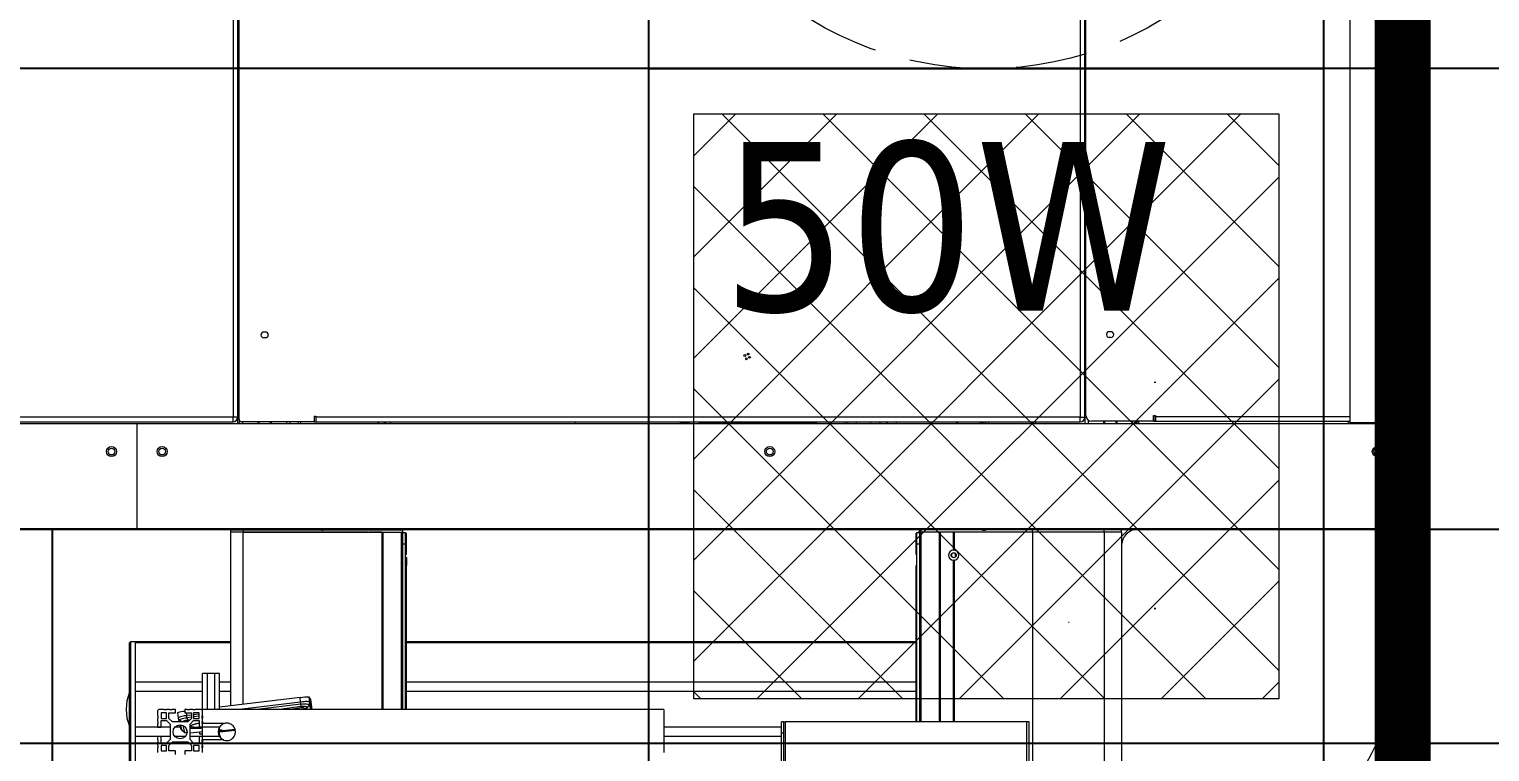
# Model space of a CAD drawing. Header units: centimetres. Extents: x 405564 to 502064, y 46284 to 60634.
# Drawn here: x 456884.7 to 457014.5, y 53901.8 to 53966 of the extents above; entities that cross this region are included whole.
import ezdxf
from ezdxf import colors
from ezdxf.entities.mleader import LeaderData, LeaderLine
from ezdxf.math import Vec2, Vec3
from ezdxf.xclip import XClip

# ---------------------------------------------------------------- set-up
doc = ezdxf.new("R2010")
doc.units = ezdxf.units.CM
doc.header["$XCLIPFRAME"] = 0
for name, pattern in [('3+1_3b$0$DASHED', [0.25, 0.125, -0.125]), ('ACAD_ISO07W100', [3, 0, -3]), ('DOT', [0.25, 0, -0.25]), ('HIDDEN', [9.525, 6.35, -3.175])]:
    doc.linetypes.add(name, pattern=pattern)
for name, color, linetype in [('---___EB_draft03_cihazlar', 8, 'Continuous'), ('0-KRCN-ASMATAVAN-130426', 8, 'Continuous'), ('AS_DOS_TERAS_UST', 8, 'ACAD_ISO07W100'), ('AS_DUV', 8, 'Continuous'), ('AS_PYZ_BINA', 8, 'Continuous')]:
    doc.layers.add(name, color=color, linetype=linetype)
for name, color, linetype, lineweight in [('0-KRCN-AYDINLATMA-130426', 8, 'Continuous', 9), ('0-KRCN-MİMARİ-220526', 8, 'Continuous', 9), ('OL_Ic', 8, 'Continuous', 9)]:
    doc.layers.add(name, color=color, linetype=linetype, lineweight=lineweight)
doc.styles.add('Normal_ITL', font='swissi.ttf')
doc.styles.add('TAHOMA', font='tahoma.ttf')

# ---------------------------------------------------------------- blocks, each defined once
blk = doc.blocks.new('ABB 6131-31-24-500')
at = {"layer": '0-KRCN-AYDINLATMA-130426'}
for p, q in [((-1, 4.05), (1, 4.05)), ((-0.78, 3.21), (0.82, 3.21)), ((-4.01, -0.97), (-4.01, 1.04)), ((3.23, 1.03), (-3.19, 1.03)), ((-3.19, -0.8), (-3.19, 0.8)), ((-1, -0.89), (-1, 1.03)), ((0.99, -0.89), (0.99, 1.03)), ((3.23, 0.8), (3.23, -0.8)), ((4.01, 1.04), (4.01, -0.97)), ((3.23, -0.89), (-3.19, -0.89)), ((0.82, -3.21), (-0.78, -3.21)), ((1, -3.98), (-1, -3.98))]:
    blk.add_line(p, q, dxfattribs=at)
at = {"layer": '0-KRCN-AYDINLATMA-130426', "linetype": 'HIDDEN'}
blk.add_circle((0.01, 0.03), 30, dxfattribs=at)
at = {"layer": '0-KRCN-AYDINLATMA-130426'}
for centre, radius in [((-0.52, 0.03), 0.089), ((0.01, 0.03), 0.16), ((0.53, 0.03), 0.089)]:
    blk.add_circle(centre, radius, dxfattribs=at)
for centre, radius, start, end in [((-1, 1.04), 3.01, 90, 180), ((1, 1.04), 3.01, 0, 90), ((-0.78, 0.8), 2.41, 90, 180), ((0.82, 0.8), 2.41, 0, 90), ((-1, -0.97), 3.01, 180, 270), ((-0.78, -0.8), 2.41, 180, 270), ((0.82, -0.8), 2.41, 270, 0), ((1, -0.97), 3.01, 270, 0)]:
    blk.add_arc(centre, radius, start, end, dxfattribs=at)
blk = doc.blocks.new('50W 60x60 cm  SIVA ALTI LED ARMATÜR')
at = {"layer": '0-KRCN-AYDINLATMA-130426'}
h = blk.add_hatch(dxfattribs=at)
h.set_pattern_fill('ANSI37', color=256, scale=0.2)
h.paths.add_polyline_path([(-2.6, 2.594), (2.6, 2.594), (2.6, -2.606), (-2.6, -2.606)])
for points in [[(-3, 2.994), (3, 2.994), (3, -3.007), (-3, -3.007)], [(-2.6, 2.594), (2.6, 2.594), (2.6, -2.606), (-2.6, -2.606)]]:
    blk.add_lwpolyline(points, close=True, dxfattribs=at)
at = {"layer": '0-KRCN-AYDINLATMA-130426', "insert": (-2.35, 2.344), "char_height": 1.5, "attachment_point": 1, "style": 'TAHOMA'}
blk.add_mtext_dynamic_manual_height_columns('{\\fTahoma|b0|i0|c162|p34;50W}', width=1.5, gutter_width=1.25, heights=[0], dxfattribs=at)
blk = doc.blocks.new('G$C27E741DA')
at = {"layer": '0-KRCN-AYDINLATMA-130426'}
blk.add_blockref('ABB 6131-31-24-500', (18905.66, 6858.44), dxfattribs=at)
at = {"layer": '0-KRCN-AYDINLATMA-130426', "xscale": 10, "yscale": 10, "zscale": 10}
blk.add_blockref('50W 60x60 cm  SIVA ALTI LED ARMATÜR', (18905.67, 6798.53), dxfattribs=at)
blk = doc.blocks.new('BölgeselLehimlemeMakinesi')
at = {"layer": '---___EB_draft03_cihazlar', "linetype": 'Continuous', "lineweight": 18}
for p, q in [((274458.42, -40533.99), (274458.42, -40344.19)), ((274481.87, -40344.09), (274481.87, -40534.09)), ((274486.57, -40348.54), (274486.57, -40529.64)), ((274383.17, -40534.34), (274383.17, -40439.29)), ((274457.92, -40439.49), (274457.92, -40534.14)), ((274458.32, -40534.14), (274458.32, -40439.49)), ((274481.87, -40439.09), (274481.87, -40534.64)), ((274486.37, -40439.29), (274486.37, -40534.44)), ((274382.62, -40443.84), (274382.62, -40534.14)), ((274383.02, -40444.19), (274383.02, -40534.69)), ((274385.5, -40526.57), (274385.35, -40526.57)), ((274460.65, -40526.54), (274460.5, -40526.54)), ((274385.5, -40527.07), (274385.35, -40527.07)), ((274460.65, -40527.04), (274460.5, -40527.04)), ((274487.47, -40529.44), (274486.57, -40529.44)), ((274487.47, -40529.94), (274487.47, -40529.44)), ((274486.57, -40529.64), (274486.57, -40529.94)), ((274486.57, -40529.94), (274487.47, -40529.94)), ((274486.57, -40529.94), (274486.57, -40543.44)), ((274487.47, -40529.94), (274487.47, -40543.44)), ((274318.72, -40534.69), (274374.07, -40534.69)), ((274382.62, -40534.14), (274327.82, -40534.14)), ((274327.82, -40534.54), (274382.62, -40534.54)), ((274374.07, -40534.69), (274374.07, -40544.09)), ((274374.07, -40534.69), (274486.07, -40534.69)), ((274382.62, -40534.54), (274382.62, -40534.14)), ((274383.02, -40534.14), (274382.62, -40534.14)), ((274383.02, -40534.19), (274383.02, -40534.19)), ((274383.17, -40534.34), (274383.17, -40534.69)), ((274389.87, -40534.54), (274383.37, -40534.54)), ((274383.47, -40534.54), (274383.47, -40534.69)), ((274384.82, -40534.54), (274384.82, -40534.69)), ((274384.92, -40534.54), (274384.92, -40534.69)), ((274385.92, -40534.54), (274385.92, -40534.69)), ((274386.02, -40534.54), (274386.02, -40534.69)), ((274387.37, -40534.54), (274387.37, -40534.69)), ((274387.67, -40534.54), (274387.67, -40534.69)), ((274388.42, -40534.54), (274388.42, -40534.69)), ((274388.62, -40534.54), (274388.62, -40534.69)), ((274389.87, -40534.04), (274389.97, -40534.04)), ((274389.87, -40534.54), (274389.87, -40534.04)), ((274389.87, -40534.54), (274389.97, -40534.54)), ((274389.97, -40534.04), (274389.97, -40534.14)), ((274457.92, -40534.14), (274389.97, -40534.14)), ((274389.97, -40534.14), (274389.97, -40534.54)), ((274389.97, -40534.54), (274457.92, -40534.54)), ((274396.62, -40534.69), (274396.62, -40534.54)), ((274413.02, -40534.54), (274413.02, -40534.69)), ((274422.14, -40534.54), (274423.07, -40534.69)), ((274422.23, -40534.54), (274423.07, -40534.67)), ((274422.77, -40534.63), (274422.77, -40534.54)), ((274423.07, -40534.54), (274423.07, -40534.69)), ((274423.17, -40534.54), (274423.17, -40534.69)), ((274423.99, -40534.54), (274424.14, -40534.69)), ((274424.13, -40534.54), (274424.27, -40534.68)), ((274434.47, -40534.68), (274424.27, -40534.68)), ((274434.47, -40534.54), (274434.47, -40534.68)), ((274434.47, -40534.69), (274434.47, -40534.68)), ((274437.01, -40534.54), (274437.01, -40534.69)), ((274437.26, -40534.69), (274437.26, -40534.54)), ((274438.01, -40534.54), (274438.01, -40534.69)), ((274439.28, -40534.54), (274439.28, -40534.69)), ((274441.58, -40534.69), (274441.58, -40534.54)), ((274446.88, -40534.54), (274446.88, -40534.69)), ((274449.18, -40534.54), (274449.18, -40534.69)), ((274449.18, -40534.61), (274449.36, -40534.68)), ((274449.47, -40534.54), (274449.47, -40534.69)), ((274449.77, -40534.69), (274449.77, -40534.54)), ((274453.67, -40534.54), (274453.67, -40534.69)), ((274453.97, -40534.69), (274453.97, -40534.54)), ((274457.92, -40534.54), (274457.92, -40534.14)), ((274457.92, -40534.14), (274458.32, -40534.14)), ((274458.32, -40534.14), (274458.32, -40534.69)), ((274458.62, -40534.39), (274458.62, -40534.69)), ((274464.42, -40534.49), (274458.92, -40534.49)), ((274459.97, -40534.49), (274459.97, -40534.69)), ((274460.07, -40534.49), (274460.07, -40534.69)), ((274461.07, -40534.49), (274461.07, -40534.69)), ((274461.17, -40534.49), (274461.17, -40534.69)), ((274462.52, -40534.49), (274462.52, -40534.69)), ((274462.82, -40534.49), (274462.82, -40534.69)), ((274462.97, -40534.69), (274462.97, -40534.49)), ((274463.12, -40534.69), (274463.12, -40534.49)), ((274464.42, -40534.49), (274464.42, -40533.99)), ((274464.42, -40533.99), (274464.62, -40533.99)), ((274464.42, -40534.09), (274464.47, -40534.09)), ((274464.47, -40533.99), (274464.47, -40534.49)), ((274464.47, -40534.49), (274464.62, -40534.49)), ((274464.62, -40533.99), (274464.62, -40534.09)), ((274481.87, -40534.09), (274464.62, -40534.09)), ((274464.62, -40534.09), (274464.62, -40534.49)), ((274464.62, -40534.49), (274481.87, -40534.49)), ((274481.72, -40534.49), (274481.72, -40534.69)), ((274481.87, -40534.64), (274481.87, -40534.69)), ((274486.17, -40534.64), (274481.87, -40534.64)), ((274482.07, -40534.64), (274482.07, -40534.69)), ((274482.37, -40534.64), (274482.37, -40534.69)), ((274483.72, -40534.64), (274483.72, -40534.69)), ((274483.82, -40534.64), (274483.82, -40534.69)), ((274484.82, -40534.64), (274484.82, -40534.69)), ((274484.92, -40534.64), (274484.92, -40534.69)), ((274486.27, -40534.61), (274486.27, -40534.77)), ((274486.37, -40534.94), (274486.57, -40534.94)), ((274486.37, -40544.09), (274486.37, -40534.99)), ((274486.37, -40535.24), (274486.57, -40535.24)), ((274486.57, -40535.24), (274486.57, -40536.59)), ((274486.37, -40536.59), (274486.57, -40536.59)), ((274486.37, -40536.69), (274486.57, -40536.69)), ((274486.37, -40537.7), (274486.57, -40537.7)), ((274486.37, -40537.79), (274486.57, -40537.79)), ((274486.57, -40537.79), (274486.57, -40538.69)), ((274486.37, -40538.69), (274486.57, -40538.69)), ((274486.37, -40540.19), (274486.57, -40540.19)), ((274486.37, -40541.09), (274486.57, -40541.09)), ((274486.37, -40541.19), (274486.57, -40541.19)), ((274486.57, -40541.09), (274486.57, -40540.19)), ((274486.37, -40542.2), (274486.57, -40542.2)), ((274486.37, -40542.29), (274486.57, -40542.29)), ((274486.57, -40543.64), (274486.57, -40542.29)), ((274486.37, -40543.64), (274486.57, -40543.64)), ((274487.47, -40543.44), (274486.57, -40543.44)), ((274486.57, -40543.94), (274486.57, -40543.64)), ((274487.47, -40543.94), (274487.47, -40543.44)), ((274318.72, -40544.09), (274374.07, -40544.09)), ((274374.07, -40544.09), (274486.37, -40544.09)), ((274486.37, -40543.94), (274486.57, -40543.94)), ((274486.57, -40543.94), (274487.47, -40543.94))]:
    blk.add_line(p, q, dxfattribs=at)
at = {"layer": '---___EB_draft03_cihazlar'}
blk.add_line((274318.72, -40544.09), (274486.57, -40544.09), dxfattribs=at)
at = {"layer": '---___EB_draft03_cihazlar', "color": 1, "const_width": 5}
blk.add_lwpolyline([(274486.57, -40164.09), (274486.57, -40544.09)], dxfattribs=at)
at = {"layer": '---___EB_draft03_cihazlar', "color": 1, "linetype": '3+1_3b$0$DASHED', "ltscale": 150}
blk.add_lwpolyline([(274241.57, -40164.09), (274561.57, -40164.09), (274561.57, -40544.09), (274241.57, -40544.09), (274241.57, -40164.09)], dxfattribs=at)
at = {"layer": '---___EB_draft03_cihazlar', "color": 1}
blk.add_lwpolyline([(274316.57, -40164.09), (274486.57, -40164.09), (274486.57, -40544.09), (274316.57, -40544.09), (274316.57, -40164.09)], dxfattribs=at)
at = {"layer": '---___EB_draft03_cihazlar', "linetype": 'Continuous', "lineweight": 18, "flags": 128}
for points in [[(274395.5, -40534.54), (274395.49, -40534.58), (274395.47, -40534.69)], [(274395.57, -40534.69), (274395.59, -40534.59), (274395.62, -40534.54)], [(274396.02, -40534.54), (274396.05, -40534.59), (274396.07, -40534.69)], [(274396.17, -40534.69), (274396.16, -40534.63), (274396.14, -40534.54)], [(274447.09, -40534.54), (274447.05, -40534.61), (274447, -40534.69)], [(274447.09, -40534.54), (274447.05, -40534.61), (274447, -40534.69)], [(274449.06, -40534.69), (274449.01, -40534.59), (274448.97, -40534.54)], [(274449.06, -40534.69), (274449.01, -40534.59), (274448.97, -40534.54)], [(274487.64, -40535.97), (274487.69, -40535.96), (274487.74, -40535.96)]]:
    blk.add_lwpolyline(points, dxfattribs=at)
at = {"layer": '---___EB_draft03_cihazlar', "linetype": 'Continuous', "lineweight": 18}
for centre, radius in [((274428.11, -40528.65), 0.08), ((274428.24, -40528.94), 0.08), ((274428.4, -40528.52), 0.08), ((274428.53, -40528.81), 0.08), ((274371.82, -40537.19), 0.448), ((274371.82, -40537.19), 0.298), ((274376.32, -40537.19), 0.448), ((274376.32, -40537.19), 0.298), ((274430.32, -40537.19), 0.448), ((274430.32, -40537.19), 0.298), ((274484.32, -40537.19), 0.448), ((274484.32, -40537.19), 0.298)]:
    blk.add_circle(centre, radius, dxfattribs=at)
for centre, radius, start, end in [((274385.35, -40526.82), 0.25, 90, 270), ((274385.5, -40526.82), 0.25, 270, 90), ((274460.5, -40526.79), 0.25, 90, 270), ((274460.65, -40526.79), 0.25, 270, 90), ((274382.62, -40534.14), 0.4, 270, 0), ((274383.37, -40534.34), 0.2, 180, 270), ((274440.43, -40535.01), 0.5, 111.5652, 140.9499), ((274440.43, -40535.01), 0.5, 39.0501, 68.4348), ((274457.92, -40534.14), 0.4, 270, 0), ((274458.92, -40533.99), 0.5, 180, 270), ((274486.07, -40534.99), 0.3, 0, 90), ((274486.17, -40534.44), 0.2, 270, 0), ((274487.72, -40536.21), 0.25, 130.4148, 180), ((274487.72, -40539.17), 0.25, 180, 232.4393)]:
    blk.add_arc(centre, radius, start, end, dxfattribs=at)
for points, knots in [([(274487.72, -40536.82), (274487.71, -40536.82), (274487.69, -40536.82), (274487.65, -40536.81), (274487.59, -40536.79), (274487.53, -40536.73), (274487.48, -40536.64), (274487.47, -40536.52), (274487.47, -40536.39), (274487.47, -40536.27), (274487.48, -40536.16), (274487.51, -40536.08), (274487.55, -40536.02), (274487.6, -40535.99), (274487.65, -40535.97), (274487.69, -40535.96), (274487.71, -40535.96), (274487.72, -40535.96)], [0, 0, 0, 0, 0.012127, 0.037648, 0.071045, 0.125807, 0.236787, 0.367913, 0.499865, 0.629343, 0.759133, 0.823969, 0.890388, 0.936262, 0.965728, 0.989562, 1, 1, 1, 1]), ([(274487.72, -40538.56), (274487.71, -40538.56), (274487.68, -40538.55), (274487.63, -40538.53), (274487.58, -40538.47), (274487.53, -40538.37), (274487.49, -40538.22), (274487.47, -40537.99), (274487.47, -40537.73), (274487.47, -40537.44), (274487.48, -40537.23), (274487.51, -40537.07), (274487.55, -40536.96), (274487.6, -40536.88), (274487.65, -40536.84), (274487.69, -40536.83), (274487.71, -40536.82), (274487.72, -40536.82)], [0, 0, 0, 0, 0.020965, 0.043244, 0.079618, 0.141435, 0.225377, 0.309752, 0.499938, 0.629677, 0.759166, 0.82499, 0.890415, 0.936278, 0.965737, 0.989565, 1, 1, 1, 1]), ([(274487.72, -40539.42), (274487.71, -40539.42), (274487.69, -40539.42), (274487.65, -40539.41), (274487.59, -40539.39), (274487.53, -40539.33), (274487.49, -40539.24), (274487.47, -40539.12), (274487.47, -40538.99), (274487.47, -40538.86), (274487.48, -40538.76), (274487.51, -40538.68), (274487.55, -40538.62), (274487.6, -40538.58), (274487.65, -40538.56), (274487.69, -40538.56), (274487.71, -40538.56), (274487.72, -40538.56)], [0, 0, 0, 0, 0.012126, 0.037645, 0.071039, 0.125795, 0.236765, 0.368171, 0.499853, 0.629614, 0.759124, 0.824958, 0.8904, 0.936267, 0.965731, 0.989563, 1, 1, 1, 1])]:
    blk.add_open_spline(points, degree=3, knots=knots, dxfattribs=at)
blk = doc.blocks.new('THTWorkStation1M')
at = {"layer": '---___EB_draft03_cihazlar', "linetype": 'Continuous', "lineweight": 15}
for p, q in [((273971.5, -40093.37), (273993.5, -40093.37)), ((273890.85, -40093.44), (273890.85, -40093.42)), ((273890.85, -40093.42), (273891.95, -40093.42)), ((273890.85, -40093.62), (273890.85, -40093.44)), ((273891.95, -40093.62), (273890.85, -40093.62)), ((273890.85, -40109.07), (273890.85, -40093.62)), ((273891.95, -40093.42), (273891.95, -40093.62)), ((273891.95, -40093.42), (273898.8, -40093.42)), ((273891.95, -40093.62), (273906.1, -40093.62)), ((273903.06, -40093.62), (273891.95, -40093.62)), ((273891.95, -40108.93), (273891.95, -40093.62)), ((273899.21, -40093.42), (273898.8, -40093.42)), ((273899.2, -40093.42), (273906.1, -40093.42)), ((273904.3, -40093.62), (273903.14, -40093.62)), ((273904.3, -40109.37), (273904.3, -40093.62)), ((273904.35, -40093.62), (273906, -40093.62)), ((273904.35, -40093.62), (273904.35, -40109.37)), ((273906, -40093.62), (273906, -40109.37)), ((273906.1, -40093.42), (273906.1, -40093.62)), ((273906.1, -40093.67), (273906.1, -40093.62)), ((273906.1, -40093.62), (273906.1, -40109.37)), ((273906.39, -40093.67), (273906.1, -40093.67)), ((273906.1, -40094.67), (273906.39, -40094.67)), ((273906.39, -40094.67), (273906.39, -40093.67)), ((273906.44, -40093.72), (273906.39, -40093.72)), ((273906.39, -40109.37), (273906.39, -40094.67)), ((273906.44, -40093.72), (273906.44, -40095.62)), ((273951.76, -40095.62), (273951.76, -40093.72)), ((273951.81, -40093.72), (273951.76, -40093.72)), ((273951.81, -40094.67), (273951.81, -40093.67)), ((273952.1, -40093.67), (273951.81, -40093.67)), ((273951.81, -40110.47), (273951.81, -40094.67)), ((273951.81, -40094.67), (273952.1, -40094.67)), ((273952.1, -40093.62), (273951.95, -40093.62)), ((273951.95, -40093.62), (273951.95, -40093.67)), ((273952.1, -40093.62), (273952.1, -40093.42)), ((273952.2, -40093.42), (273952.1, -40093.42)), ((273952.1, -40093.42), (273952.1, -40093.62)), ((273952.1, -40093.42), (273952.1, -40093.42)), ((273952.1, -40093.42), (273952.1, -40093.62)), ((273952.1, -40093.42), (273952.1, -40093.42)), ((273952.1, -40110.47), (273952.1, -40093.62)), ((273952.16, -40093.62), (273952.1, -40093.62)), ((273952.2, -40093.62), (273952.16, -40093.62)), ((273952.2, -40093.62), (273952.2, -40093.42)), ((273957.59, -40093.42), (273952.2, -40093.42)), ((273962.09, -40093.62), (273952.2, -40093.62)), ((273952.2, -40110.47), (273952.2, -40093.62)), ((273953.85, -40110.47), (273953.85, -40093.62)), ((273953.9, -40093.62), (273953.9, -40110.47)), ((273955.06, -40093.62), (273955.06, -40095.22)), ((273955.1, -40093.62), (273955.1, -40095.25)), ((273955.14, -40093.62), (273955.14, -40095.22)), ((273958.01, -40093.42), (273957.59, -40093.42)), ((273962.09, -40093.42), (273958.01, -40093.42)), ((273962.09, -40093.62), (273962.09, -40093.42)), ((273968.47, -40093.42), (273962.09, -40093.42)), ((273968.47, -40093.62), (273962.09, -40093.62)), ((273962.09, -40093.62), (273962.09, -40132.97)), ((273968.47, -40093.62), (273968.47, -40093.42)), ((273970, -40093.42), (273968.47, -40093.42)), ((273970, -40093.62), (273968.47, -40093.62)), ((273968.47, -40093.62), (273968.47, -40193.12)), ((273970, -40093.62), (273970, -40093.42)), ((273970, -40093.62), (273970, -40193.12)), ((273906.39, -40095.62), (273906.44, -40095.62)), ((273906.47, -40095.87), (273906.39, -40095.87)), ((273906.47, -40095.87), (273906.47, -40096.57)), ((273954.89, -40095.75), (273954.89, -40095.59)), ((273954.94, -40095.83), (273954.94, -40095.51)), ((273955.1, -40095.25), (273955.06, -40095.22)), ((273955.14, -40095.22), (273955.1, -40095.25)), ((273955.26, -40095.83), (273955.26, -40095.51)), ((273955.31, -40095.75), (273955.31, -40095.59)), ((273995, -40094.87), (273995, -40107.24)), ((273906.42, -40096.33), (273906.39, -40096.33)), ((273906.42, -40096.57), (273906.42, -40096.33)), ((273906.42, -40109.37), (273906.42, -40096.57)), ((273906.47, -40096.57), (273906.42, -40096.57)), ((273906.47, -40109.37), (273906.47, -40096.57)), ((273951.73, -40096.57), (273951.73, -40110.47)), ((273951.78, -40096.57), (273951.78, -40110.47)), ((273955.06, -40096.12), (273955.1, -40096.08)), ((273955.06, -40096.12), (273955.06, -40110.47)), ((273955.1, -40096.08), (273955.14, -40096.12)), ((273955.1, -40096.08), (273955.1, -40110.47)), ((273955.14, -40096.12), (273955.14, -40110.47)), ((273965.3, -40101.62), (273965.35, -40101.62)), ((273881.85, -40103.47), (273881.95, -40103.37)), ((273881.85, -40115.27), (273881.85, -40103.47)), ((273881.95, -40103.37), (273881.95, -40115.37)), ((273882.35, -40103.37), (273881.95, -40103.37)), ((273882.35, -40103.37), (273882.35, -40115.37)), ((273890.85, -40103.37), (273882.35, -40103.37)), ((273882.35, -40103.47), (273882.35, -40106.96)), ((273890.85, -40103.47), (273882.35, -40103.47)), ((273951.73, -40103.37), (273906.47, -40103.37)), ((273951.73, -40103.47), (273906.47, -40103.47)), ((273888.78, -40106.17), (273888.35, -40106.17)), ((273888.35, -40109.37), (273888.35, -40106.17)), ((273888.78, -40109.37), (273888.78, -40106.17)), ((273889.43, -40106.17), (273888.78, -40106.17)), ((273889.43, -40109.37), (273889.43, -40106.17)), ((273889.85, -40106.17), (273889.43, -40106.17)), ((273889.85, -40109.37), (273889.85, -40106.17)), ((273888.35, -40106.96), (273882.35, -40106.96)), ((273890.85, -40106.96), (273889.85, -40106.96)), ((273951.73, -40106.96), (273906.47, -40106.96)), ((273888.35, -40107.78), (273882.35, -40107.78)), ((273882.35, -40107.78), (273882.35, -40110.96)), ((273890.85, -40107.78), (273889.85, -40107.78)), ((273897.01, -40108.33), (273889.85, -40109.19)), ((273897.06, -40108.72), (273891.62, -40109.37)), ((273897.08, -40108.9), (273893.19, -40109.37)), ((273897.06, -40108.72), (273897.01, -40108.33)), ((273897.11, -40109.13), (273897.08, -40108.9)), ((273897.89, -40108.74), (273897.83, -40108.28)), ((273897.97, -40108.5), (273897.83, -40108.28)), ((273897.89, -40108.74), (273897.89, -40108.74)), ((273897.97, -40108.5), (273897.97, -40108.5)), ((273898.07, -40109.37), (273897.97, -40108.5)), ((273898.08, -40109.37), (273897.97, -40108.5)), ((273951.73, -40107.78), (273906.47, -40107.78)), ((273884.35, -40109.52), (273884.35, -40109.94)), ((273884.35, -40109.94), (273884.38, -40109.94)), ((273884.35, -40110.14), (273884.35, -40110.44)), ((273884.38, -40110.14), (273884.35, -40110.14)), ((273884.38, -40109.94), (273884.38, -40110.14)), ((273884.93, -40109.37), (273884.5, -40109.37)), ((273884.65, -40109.67), (273884.65, -40110.17)), ((273885.15, -40109.67), (273884.65, -40109.67)), ((273884.65, -40110.17), (273885.15, -40110.17)), ((273884.93, -40109.4), (273884.93, -40109.37)), ((273885.13, -40109.4), (273884.93, -40109.4)), ((273885.13, -40109.37), (273885.13, -40109.4)), ((273885.43, -40109.37), (273885.13, -40109.37)), ((273885.15, -40110.17), (273885.15, -40109.67)), ((273885.35, -40109.67), (273885.93, -40109.67)), ((273885.35, -40110.17), (273885.35, -40109.67)), ((273885.68, -40110.47), (273885.35, -40110.17)), ((273885.43, -40109.4), (273885.43, -40109.37)), ((273885.63, -40109.4), (273885.43, -40109.4)), ((273885.63, -40109.37), (273885.63, -40109.4)), ((273885.93, -40109.37), (273885.63, -40109.37)), ((273885.93, -40109.67), (273885.93, -40109.37)), ((273886.12, -40109.67), (273886.18, -40110.14)), ((273886.2, -40110.12), (273886.18, -40110.14)), ((273886.18, -40110.12), (273886.19, -40110.19)), ((273886.18, -40110.14), (273886.19, -40110.19)), ((273886.18, -40110.14), (273886.25, -40110.47)), ((273886.19, -40110.18), (273886.18, -40110.14)), ((273886.18, -40110.14), (273886.18, -40110.14)), ((273886.18, -40110.18), (273886.19, -40110.19)), ((273886.78, -40109.37), (273886.78, -40109.67)), ((273886.98, -40109.37), (273886.78, -40109.37)), ((273886.78, -40109.67), (273887.35, -40109.67)), ((273886.93, -40109.93), (273886.9, -40109.67)), ((273887.35, -40109.88), (273886.93, -40109.93)), ((273887.35, -40110.06), (273886.96, -40110.11)), ((273886.96, -40110.11), (273886.99, -40110.34)), ((273886.98, -40109.4), (273886.98, -40109.37)), ((273887.18, -40109.4), (273886.98, -40109.4)), ((273887.35, -40110.17), (273887.03, -40110.47)), ((273887.18, -40109.37), (273887.18, -40109.4)), ((273887.48, -40109.37), (273887.18, -40109.37)), ((273887.35, -40109.67), (273887.35, -40110.17)), ((273887.48, -40109.4), (273887.48, -40109.37)), ((273887.68, -40109.4), (273887.48, -40109.4)), ((273888.05, -40109.67), (273887.55, -40109.67)), ((273887.55, -40109.67), (273887.55, -40110.17)), ((273888.05, -40109.79), (273887.55, -40109.85)), ((273888.05, -40109.98), (273887.55, -40110.04)), ((273887.55, -40110.17), (273888.05, -40110.17)), ((273887.68, -40109.37), (273887.68, -40109.4)), ((273888.2, -40109.37), (273887.68, -40109.37)), ((273888.05, -40110.17), (273888.05, -40109.67)), ((273888.35, -40109.36), (273888.25, -40109.38)), ((273888.32, -40109.94), (273888.35, -40109.94)), ((273888.32, -40110.14), (273888.32, -40109.94)), ((273888.35, -40109.95), (273888.32, -40109.95)), ((273888.35, -40110.14), (273888.32, -40110.14)), ((273929.35, -40109.37), (273888.35, -40109.37)), ((273888.35, -40109.52), (273888.35, -40109.37)), ((273888.35, -40109.94), (273888.35, -40109.52)), ((273888.35, -40109.94), (273888.35, -40110.14)), ((273888.35, -40110.44), (273888.35, -40110.14)), ((273897.11, -40109.13), (273895.17, -40109.37)), ((273897.13, -40109.25), (273896.14, -40109.37)), ((273897.44, -40109.37), (273897.42, -40109.31)), ((273897.83, -40108.96), (273897.63, -40109.2)), ((273897.66, -40109.37), (273897.63, -40109.2)), ((273898.03, -40109.37), (273898.02, -40109.34)), ((273929.35, -40109.37), (273929.35, -40109.52)), ((273929.35, -40109.52), (273929.35, -40109.94)), ((273929.35, -40109.94), (273929.35, -40110.14)), ((273929.35, -40110.14), (273929.35, -40110.44)), ((273885.45, -40110.96), (273882.35, -40110.96)), ((273884.35, -40110.44), (273884.38, -40110.44)), ((273884.35, -40110.64), (273884.35, -40110.94)), ((273884.38, -40110.64), (273884.35, -40110.64)), ((273884.35, -40110.94), (273884.65, -40110.94)), ((273884.38, -40110.44), (273884.38, -40110.64)), ((273884.65, -40110.37), (273885.15, -40110.37)), ((273884.65, -40110.94), (273884.65, -40110.37)), ((273885.15, -40110.37), (273885.45, -40110.69)), ((273885.45, -40110.69), (273885.45, -40112.04)), ((273887.03, -40110.47), (273885.68, -40110.47)), ((273886.37, -40110.96), (273885.89, -40110.96)), ((273886.46, -40110.47), (273886.29, -40110.34)), ((273886.29, -40110.34), (273886.32, -40110.47)), ((273886.41, -40111.08), (273886.42, -40111.11)), ((273886.5, -40111.22), (273886.5, -40111.22)), ((273886.5, -40111.22), (273886.75, -40111.41)), ((273886.54, -40111.23), (273886.5, -40111.22)), ((273886.53, -40111.23), (273886.77, -40111.42)), ((273886.75, -40111.41), (273886.77, -40111.42)), ((273887.01, -40110.46), (273886.95, -40110.47)), ((273887.18, -40110.32), (273886.99, -40110.34)), ((273887.04, -40110.45), (273887.01, -40110.46)), ((273887.25, -40110.69), (273887.55, -40110.37)), ((273887.25, -40112.04), (273887.25, -40110.69)), ((273887.25, -40110.84), (273887.25, -40110.83)), ((273887.26, -40111.47), (273888.35, -40111.34)), ((273887.26, -40111.47), (273888.35, -40111.34)), ((273887.26, -40111.47), (273887.26, -40111.47)), ((273887.77, -40110.37), (273887.52, -40110.4)), ((273887.55, -40110.37), (273888.05, -40110.37)), ((273888.05, -40110.37), (273888.05, -40110.94)), ((273888.05, -40110.94), (273888.35, -40110.94)), ((273888.07, -40111.38), (273888.07, -40111.56)), ((273888.31, -40110.56), (273888.35, -40110.56)), ((273888.32, -40110.44), (273888.35, -40110.44)), ((273888.32, -40110.64), (273888.32, -40110.44)), ((273888.32, -40110.55), (273888.35, -40110.55)), ((273888.35, -40110.64), (273888.32, -40110.64)), ((273888.35, -40110.44), (273888.35, -40110.64)), ((273890.23, -40110.64), (273888.35, -40110.64)), ((273888.35, -40110.94), (273888.35, -40110.64)), ((273889.85, -40110.94), (273888.35, -40110.94)), ((273888.35, -40111.79), (273888.35, -40110.94)), ((273889.85, -40111.79), (273889.85, -40110.95)), ((273890.11, -40111.25), (273891.23, -40111.12)), ((273890.11, -40111.24), (273890.11, -40111.25)), ((273891.26, -40111.24), (273890.13, -40111.37)), ((273929.35, -40110.44), (273929.35, -40110.64)), ((273929.35, -40110.64), (273929.35, -40110.94)), ((273929.35, -40110.94), (273929.35, -40111.79)), ((273939.81, -40110.96), (273929.35, -40110.96)), ((273939.96, -40110.47), (273939.81, -40110.47)), ((273939.81, -40111.47), (273939.81, -40110.47)), ((273939.81, -40111.47), (273939.96, -40111.47)), ((273939.81, -40174.47), (273939.81, -40111.47)), ((273939.96, -40110.47), (273939.96, -40111.47)), ((273939.96, -40110.47), (273940.11, -40110.47)), ((273939.96, -40111.47), (273939.96, -40174.47)), ((273940.11, -40110.47), (273940.11, -40175.47)), ((273961.61, -40110.47), (273940.11, -40110.47)), ((273961.61, -40175.47), (273961.61, -40110.47)), ((273961.81, -40110.47), (273961.61, -40110.47)), ((273961.81, -40175.47), (273961.81, -40110.47)), ((273885.45, -40111.78), (273882.35, -40111.78)), ((273882.35, -40111.78), (273882.35, -40115.27)), ((273884.35, -40111.79), (273884.35, -40112.09)), ((273884.65, -40111.79), (273884.35, -40111.79)), ((273884.35, -40112.09), (273884.38, -40112.09)), ((273884.35, -40112.29), (273884.35, -40112.59)), ((273884.38, -40112.29), (273884.35, -40112.29)), ((273884.35, -40112.59), (273884.38, -40112.59)), ((273884.35, -40112.79), (273884.35, -40113.22)), ((273884.38, -40112.79), (273884.35, -40112.79)), ((273884.38, -40112.09), (273884.38, -40112.29)), ((273884.38, -40112.59), (273884.38, -40112.79)), ((273884.65, -40112.37), (273884.65, -40111.79)), ((273885.15, -40112.37), (273884.65, -40112.37)), ((273884.65, -40112.57), (273884.65, -40113.07)), ((273885.15, -40112.57), (273884.65, -40112.57)), ((273885.45, -40112.04), (273885.15, -40112.37)), ((273885.15, -40113.07), (273885.15, -40112.57)), ((273885.35, -40112.57), (273885.68, -40112.27)), ((273885.35, -40113.07), (273885.35, -40112.57)), ((273885.68, -40112.27), (273887.03, -40112.27)), ((273886.81, -40111.78), (273885.89, -40111.78)), ((273887.03, -40112.27), (273887.35, -40112.57)), ((273888.35, -40111.78), (273887.25, -40111.78)), ((273887.55, -40112.37), (273887.25, -40112.04)), ((273887.35, -40112.57), (273887.35, -40113.07)), ((273888.05, -40112.37), (273887.55, -40112.37)), ((273887.55, -40112.57), (273887.55, -40113.07)), ((273888.05, -40112.57), (273887.55, -40112.57)), ((273888.05, -40111.79), (273888.05, -40112.37)), ((273888.35, -40111.79), (273888.05, -40111.79)), ((273888.05, -40113.07), (273888.05, -40112.57)), ((273888.07, -40111.56), (273888.35, -40111.56)), ((273888.32, -40112.09), (273888.35, -40112.09)), ((273888.32, -40112.29), (273888.32, -40112.09)), ((273888.35, -40112.29), (273888.32, -40112.29)), ((273888.32, -40112.59), (273888.35, -40112.59)), ((273888.32, -40112.79), (273888.32, -40112.59)), ((273888.35, -40112.79), (273888.32, -40112.79)), ((273889.85, -40111.79), (273888.35, -40111.79)), ((273888.35, -40112.09), (273888.35, -40111.79)), ((273890.23, -40112.09), (273888.35, -40112.09)), ((273888.35, -40112.09), (273888.35, -40112.29)), ((273888.35, -40112.59), (273888.35, -40112.29)), ((273888.35, -40112.59), (273888.35, -40112.79)), ((273888.35, -40113.22), (273888.35, -40112.79)), ((273889.85, -40111.64), (273889.96, -40111.92)), ((273890.92, -40112.02), (273890.89, -40112.06)), ((273939.81, -40111.78), (273929.35, -40111.78)), ((273929.35, -40111.79), (273929.35, -40112.09)), ((273929.35, -40112.09), (273929.35, -40112.29)), ((273929.35, -40112.29), (273929.35, -40112.59)), ((273929.35, -40112.59), (273929.35, -40112.79)), ((273929.35, -40112.79), (273929.35, -40113.22)), ((273884.65, -40113.07), (273885.15, -40113.07)), ((273885.93, -40113.07), (273885.35, -40113.07)), ((273885.93, -40113.37), (273885.93, -40113.07)), ((273886.78, -40113.07), (273886.78, -40113.37)), ((273887.35, -40113.07), (273886.78, -40113.07)), ((273887.55, -40113.07), (273888.05, -40113.07))]:
    blk.add_line(p, q, dxfattribs=at)
at = {"layer": '---___EB_draft03_cihazlar', "color": 1, "const_width": 5}
blk.add_lwpolyline([(273995, -40093.37), (273995, -40193.37)], dxfattribs=at)
at = {"layer": '---___EB_draft03_cihazlar', "color": 1, "linetype": '3+1_3b$0$DASHED', "ltscale": 150}
blk.add_lwpolyline([(273800, -40093.37), (274070, -40093.37), (274070, -40193.37), (273800, -40193.37), (273800, -40093.37)], dxfattribs=at)
at = {"layer": '---___EB_draft03_cihazlar', "color": 1}
blk.add_lwpolyline([(273875, -40093.37), (273995, -40093.37), (273995, -40193.37), (273875, -40193.37), (273875, -40093.37)], dxfattribs=at)
at = {"layer": '---___EB_draft03_cihazlar', "linetype": 'Continuous', "lineweight": 15, "flags": 128}
blk.add_lwpolyline([(273897.82, -40108.96), (273897.82, -40108.96), (273897.82, -40108.96), (273897.82, -40108.96), (273897.82, -40108.96), (273897.82, -40108.96), (273897.82, -40108.96), (273897.82, -40108.96), (273897.83, -40108.96)], dxfattribs=at)
at = {"layer": '---___EB_draft03_cihazlar', "linetype": 'Continuous', "lineweight": 15}
for centre, radius in [((273955.1, -40095.67), 0.225), ((273886.35, -40111.37), 0.625)]:
    blk.add_circle(centre, radius, dxfattribs=at)
for centre, radius, start, end in [((273971.5, -40094.87), 1.5, 90, 180), ((273993.5, -40094.87), 1.5, 0, 90), ((273955.1, -40095.67), 0.45, 94.5062, 265.4938), ((273955.1, -40095.67), 0.45, 274.5062, 85.4938), ((273991, -40107.24), 4, 329.0539, 0), ((273885.55, -40109.37), 4, 157.6684, 202.3316), ((273897.68, -40112.24), 3.96, 87.7391, 99.6393), ((273884.5, -40109.52), 0.15, 90, 180), ((273887.01, -40112.62), 3.08, 94.3118, 106.7318), ((273888.2, -40109.52), 0.15, 0, 90), ((273914.48, -40105.54), 17, 191.5969, 192.9997), ((274051.25, -40143.37), 66.25, 149.0539, 210.9461), ((273886.69, -40110.98), 0.296, 198.8481, 231.9365), ((273890.5, -40111.37), 0.775, 147.0041, 212.9959), ((273890.5, -40111.37), 0.775, 110.6935, 146.7436), ((273890.5, -40111.37), 0.775, 69.3065, 110.6935), ((273890.5, -40111.37), 0.775, 33.2564, 69.3065), ((273890.5, -40111.37), 0.775, 327.4731, 33.2564), ((273890.5, -40111.37), 0.775, 213.2564, 249.3065), ((273890.5, -40111.37), 0.775, 249.3065, 290.6935), ((273890.5, -40111.37), 0.775, 290.6935, 326.7436)]:
    blk.add_arc(centre, radius, start, end, dxfattribs=at)
for points, knots in [([(273890.85, -40093.46), (273890.85, -40093.46), (273890.85, -40093.47), (273890.85, -40093.45), (273890.85, -40093.42), (273890.85, -40093.42)], [0, 0, 0, 0, 0.052293, 0.883054, 1, 1, 1, 1]), ([(273899.2, -40093.42), (273899.18, -40093.43), (273899.12, -40093.45), (273899.01, -40093.47), (273898.89, -40093.46), (273898.82, -40093.43), (273898.8, -40093.42)], [0, 0, 0, 0, 0.162257, 0.462438, 0.828573, 1, 1, 1, 1]), ([(273958.01, -40093.42), (273957.98, -40093.43), (273957.91, -40093.46), (273957.79, -40093.48), (273957.68, -40093.45), (273957.62, -40093.43), (273957.59, -40093.42)], [0, 0, 0, 0, 0.180503, 0.539526, 0.833196, 1, 1, 1, 1]), ([(273897.89, -40108.74), (273897.87, -40108.73), (273897.84, -40108.7), (273897.64, -40108.68), (273897.37, -40108.69), (273897.16, -40108.71), (273897.06, -40108.72)], [0, 0, 0, 0, 0.251129, 0.501665, 0.751209, 1, 1, 1, 1]), ([(273897.08, -40108.9), (273897.08, -40108.87), (273897.07, -40108.82), (273897.06, -40108.75), (273897.06, -40108.72)], [0, 0, 0, 0, 0.499997, 1, 1, 1, 1]), ([(273897.08, -40108.9), (273897.18, -40108.89), (273897.36, -40108.88), (273897.6, -40108.88), (273897.78, -40108.91), (273897.81, -40108.94), (273897.82, -40108.96)], [0, 0, 0, 0, 0.25001, 0.4998194, 0.7496827, 1, 1, 1, 1]), ([(273897.82, -40108.96), (273897.84, -40108.94), (273897.86, -40108.91), (273897.88, -40108.86), (273897.89, -40108.8), (273897.89, -40108.76), (273897.89, -40108.74)], [0, 0, 0, 0, 0.247559, 0.500006, 0.752446, 1, 1, 1, 1]), ([(273897.89, -40108.74), (273897.89, -40108.78), (273897.89, -40108.86), (273897.85, -40108.93), (273897.83, -40108.96)], [0, 0, 0, 0, 0.499782, 1, 1, 1, 1]), ([(273898.02, -40109.34), (273898.01, -40109.27), (273897.97, -40109.11), (273897.92, -40108.88), (273897.89, -40108.74)], [0, 0, 0, 0, 0.431299, 1, 1, 1, 1]), ([(273886.93, -40109.93), (273886.83, -40109.94), (273886.62, -40109.97), (273886.37, -40110.03), (273886.22, -40110.08), (273886.2, -40110.11), (273886.2, -40110.12)], [0, 0, 0, 0, 0.277282, 0.555338, 0.834483, 1, 1, 1, 1]), ([(273886.29, -40110.34), (273886.29, -40110.32), (273886.31, -40110.28), (273886.46, -40110.21), (273886.68, -40110.15), (273886.87, -40110.12), (273886.96, -40110.11)], [0, 0, 0, 0, 0.250286, 0.500177, 0.750014, 1, 1, 1, 1]), ([(273886.96, -40110.11), (273886.95, -40110.08), (273886.95, -40110.03), (273886.94, -40109.96), (273886.93, -40109.93)], [0, 0, 0, 0, 0.499998, 1, 1, 1, 1]), ([(273897.63, -40109.2), (273897.62, -40109.19), (273897.61, -40109.18), (273897.59, -40109.16), (273897.58, -40109.16), (273897.58, -40109.16), (273897.58, -40109.16), (273897.56, -40109.15), (273897.5, -40109.13), (273897.39, -40109.12), (273897.27, -40109.12), (273897.18, -40109.13), (273897.11, -40109.13)], [0, 0, 0, 0, 0.181024, 0.227263, 0.239321, 0.242581, 0.243516, 0.243991, 0.493636, 0.628634, 0.758238, 1, 1, 1, 1]), ([(273897.13, -40109.25), (273897.13, -40109.24), (273897.13, -40109.21), (273897.12, -40109.16), (273897.11, -40109.13)], [0, 0, 0, 0, 0.499996, 1, 1, 1, 1]), ([(273897.42, -40109.31), (273897.42, -40109.3), (273897.41, -40109.28), (273897.36, -40109.26), (273897.3, -40109.25), (273897.25, -40109.24), (273897.19, -40109.24), (273897.15, -40109.25), (273897.13, -40109.25)], [0, 0, 0, 0, 0.242993, 0.494934, 0.617721, 0.739728, 0.870584, 1, 1, 1, 1]), ([(273897.42, -40109.31), (273897.45, -40109.3), (273897.5, -40109.29), (273897.57, -40109.26), (273897.6, -40109.22), (273897.63, -40109.2)], [0, 0, 0, 0, 0.329104, 0.605748, 1, 1, 1, 1]), ([(273886.29, -40110.34), (273886.29, -40110.34), (273886.29, -40110.34), (273886.29, -40110.34), (273886.29, -40110.34), (273886.29, -40110.34), (273886.29, -40110.34), (273886.29, -40110.34), (273886.29, -40110.34), (273886.29, -40110.34), (273886.29, -40110.34), (273886.29, -40110.34)], [0, 0, 0, 0, 0.249959, 0.411862, 0.501094, 0.750471, 0.931077, 0.979659, 0.993049, 0.997335, 1, 1, 1, 1]), ([(273886.31, -40110.75), (273886.32, -40110.78), (273886.34, -40110.86), (273886.37, -40110.96), (273886.39, -40111.03), (273886.4, -40111.07), (273886.4, -40111.07)], [0, 0, 0, 0, 0.246817, 0.59517, 0.936193, 1, 1, 1, 1]), ([(273886.38, -40110.75), (273886.4, -40110.84), (273886.45, -40111.04), (273886.48, -40111.15), (273886.5, -40111.22)], [0, 0, 0, 0, 0.464576, 1, 1, 1, 1]), ([(273886.5, -40111.22), (273886.49, -40111.21), (273886.46, -40111.18), (273886.43, -40111.13), (273886.41, -40111.09), (273886.4, -40111.08)], [0, 0, 0, 0, 0.328636, 0.664107, 1, 1, 1, 1]), ([(273886.99, -40110.34), (273886.95, -40110.35), (273886.88, -40110.36), (273886.78, -40110.38), (273886.69, -40110.41), (273886.62, -40110.44), (273886.59, -40110.46), (273886.58, -40110.47)], [0, 0, 0, 0, 0.197378, 0.402104, 0.590566, 0.799247, 1, 1, 1, 1]), ([(273886.59, -40110.8), (273886.6, -40110.84), (273886.64, -40111), (273886.69, -40111.22), (273886.73, -40111.35), (273886.75, -40111.41)], [0, 0, 0, 0, 0.11974, 0.55987, 1, 1, 1, 1]), ([(273886.97, -40111.47), (273886.93, -40111.47), (273886.86, -40111.47), (273886.78, -40111.44), (273886.75, -40111.41), (273886.75, -40111.41)], [0, 0, 0, 0, 0.499718, 0.968259, 1, 1, 1, 1]), ([(273886.85, -40111.01), (273886.87, -40111.1), (273886.91, -40111.29), (273886.95, -40111.41), (273886.97, -40111.47)], [0, 0, 0, 0, 0.46068, 1, 1, 1, 1]), ([(273887.01, -40110.46), (273887.01, -40110.45), (273887, -40110.42), (273886.99, -40110.37), (273886.99, -40110.34)], [0, 0, 0, 0, 0.500002, 1, 1, 1, 1]), ([(273887.25, -40110.83), (273887.27, -40110.82), (273887.32, -40110.79), (273887.43, -40110.74), (273887.58, -40110.68), (273887.76, -40110.64), (273887.92, -40110.6), (273888.02, -40110.59), (273888.05, -40110.58)], [0, 0, 0, 0, 0.141266, 0.335662, 0.528022, 0.718181, 0.906557, 1, 1, 1, 1]), ([(273887.25, -40110.89), (273887.25, -40110.89), (273887.26, -40110.87), (273887.26, -40110.86), (273887.25, -40110.85)], [0, 0, 0, 0, 0.132964, 1, 1, 1, 1]), ([(273888.29, -40110.94), (273888.27, -40110.94), (273888.2, -40110.95), (273888.06, -40110.97), (273887.88, -40110.98), (273887.72, -40110.98), (273887.57, -40110.97), (273887.44, -40110.95), (273887.34, -40110.93), (273887.28, -40110.89), (273887.26, -40110.86), (273887.25, -40110.85)], [0, 0, 0, 0, 0.0261976, 0.1455725, 0.2655645, 0.3862779, 0.5078039, 0.6275307, 0.7522176, 0.8683038, 1, 1, 1, 1]), ([(273888.35, -40111.04), (273888.32, -40111.04), (273888.22, -40111.06), (273888.06, -40111.07), (273887.86, -40111.08), (273887.67, -40111.09), (273887.51, -40111.08), (273887.37, -40111.06), (273887.28, -40111.05), (273887.26, -40111.03), (273887.25, -40111.03)], [0, 0, 0, 0, 0.0649361, 0.2128936, 0.3611006, 0.5098172, 0.659284, 0.809624, 0.9611253, 1, 1, 1, 1]), ([(273887.29, -40110.81), (273887.29, -40110.81), (273887.31, -40110.81), (273887.34, -40110.79), (273887.44, -40110.74), (273887.58, -40110.69), (273887.78, -40110.63), (273887.97, -40110.6), (273888.05, -40110.59)], [0, 0, 0, 0, 0.047465, 0.213456, 0.350806, 0.491432, 0.78496, 1, 1, 1, 1]), ([(273889.85, -40111.22), (273889.9, -40111.22), (273889.97, -40111.22), (273890.03, -40111.22), (273890.09, -40111.23), (273890.1, -40111.24), (273890.11, -40111.24)], [0, 0, 0, 0, 0.318453, 0.478539, 0.639055, 1, 1, 1, 1]), ([(273889.85, -40111.25), (273889.85, -40111.25), (273889.86, -40111.23), (273889.87, -40111.22), (273889.88, -40111.22), (273889.88, -40111.22)], [0, 0, 0, 0, 0.438645, 0.908728, 1, 1, 1, 1]), ([(273890.13, -40111.37), (273890.07, -40111.38), (273889.97, -40111.38), (273889.89, -40111.33), (273889.85, -40111.3)], [0, 0, 0, 0, 0.5594589, 1, 1, 1, 1]), ([(273890.11, -40111.24), (273890.09, -40111.24), (273890.05, -40111.24), (273889.99, -40111.23), (273889.94, -40111.21), (273889.9, -40111.19), (273889.89, -40111.18)], [0, 0, 0, 0, 0.250015, 0.50001, 0.749994, 1, 1, 1, 1]), ([(273889.89, -40111.19), (273889.91, -40111.2), (273889.94, -40111.22), (273890.02, -40111.25), (273890.08, -40111.25), (273890.11, -40111.25)], [0, 0, 0, 0, 0.25983, 0.513491, 1, 1, 1, 1]), ([(273890.13, -40111.37), (273890.13, -40111.36), (273890.13, -40111.33), (273890.12, -40111.29), (273890.12, -40111.26), (273890.11, -40111.25), (273890.11, -40111.25)], [0, 0, 0, 0, 0.249998, 0.499994, 0.749987, 1, 1, 1, 1])]:
    blk.add_open_spline(points, degree=3, knots=knots, dxfattribs=at)
blk = doc.blocks.new('A$Ca63a641c')
at = {"layer": 'AS_PYZ_BINA'}
ml = blk.add_multileader_mtext('Standard', dxfattribs=at)
ml.set_content('EST boyalı panel çit ve panel çit kapı (AS 51.101)', color=256, style='Normal_ITL')
ml.set_leader_properties()
ml.build(insert=Vec2(0, 0))
ml.multileader.update_dxf_attribs({"dogleg_length": 0.379, "arrow_head_size": 17.04, "scale": 75})
ctx = ml.context
ctx.base_point, ctx.scale, ctx.char_height, ctx.arrow_head_size, ctx.landing_gap_size, ctx.plane_origin = Vec3(140.51, 464.3), 75, 20, 17.04, 14.2, Vec3(92.51, 620.11)
notes = []
notes.append((ctx, [(0, (1, 1, 0), (112.11, 464.3), (1, 0), 28.4, [(0, [(68.5, 410)], 0, [])])]))
ctx.mtext.insert, ctx.mtext.width, ctx.mtext.flow_direction = Vec3(154.71, 477.51), 604.5634, 5
for ctx, leaders in notes:
    for number, flags, end, landing, length, lines in leaders:
        leader = LeaderData()
        leader.index, (leader.has_last_leader_line, leader.has_dogleg_vector, leader.attachment_direction) = number, flags
        leader.last_leader_point, leader.dogleg_vector, leader.dogleg_length = Vec3(end), Vec3(landing), length
        for number, points, colour, breaks in lines:
            line = LeaderLine()
            line.index, line.vertices, line.color, line.breaks = number, Vec3.list(points), colors.encode_raw_color(colour), breaks
            leader.lines.append(line)
        ctx.leaders.append(leader)
blk = doc.blocks.new('A$C85dec720')
at = {"layer": 'OL_Ic'}
blk.add_blockref('A$Ca63a641c', (5315.08, 5344.25, 28.4), dxfattribs=at)
blk = doc.blocks.new('A$C6A10300A')
at = {"layer": 'AS_DOS_TERAS_UST', "linetype": 'DOT', "ltscale": 80}
blk.add_line((18920.68, -7101.45), (18920.68, -6201.45), dxfattribs=at)
at = {"layer": '---___EB_draft03_cihazlar'}
for name, p in [('BölgeselLehimlemeMakinesi', (-255543.89, 33831.64)), ('THTWorkStation1M', (-255052.32, 33380.91))]:
    blk.add_blockref(name, p, dxfattribs=at)
at = {"layer": 'AS_DUV'}
ref = blk.add_blockref('A$C85dec720', (28900.96, -17748.98), dxfattribs=dict(at, rotation=105.0255580063709))
XClip(ref).set_block_clipping_path([(6220.3367769278, 6783.7313721173), (4126.4071464743, -1017.0000000052), (7354.8298234051, -1883.5969356479), (9448.7594538586, 5917.1344364745)])

msp = doc.modelspace()

# ---------------------------------------------------------------- linework, layer by layer
at = {"layer": '0-KRCN-ASMATAVAN-130426'}
for p, q in [((456939.75, 53542.56), (456939.75, 54322.56)), ((456999.75, 53542.56), (456999.75, 54322.56)), ((456759.75, 53962.56), (457539.75, 53962.56)), ((456759.75, 53902.56), (457539.75, 53902.56))]:
    msp.add_line(p, q, dxfattribs=at)

# ---------------------------------------------------------------- block references
at = {"layer": '0-KRCN-AYDINLATMA-130426'}
msp.add_blockref('G$C27E741DA', (438064.07, 47134.02), dxfattribs=at)

# ---------------------------------------------------------------- next in the draw order: block references
at = {"layer": '0-KRCN-MİMARİ-220526'}
msp.add_blockref('A$C6A10300A', (438064.07, 60634.02), dxfattribs=at)

doc.saveas('drawing.dxf')
